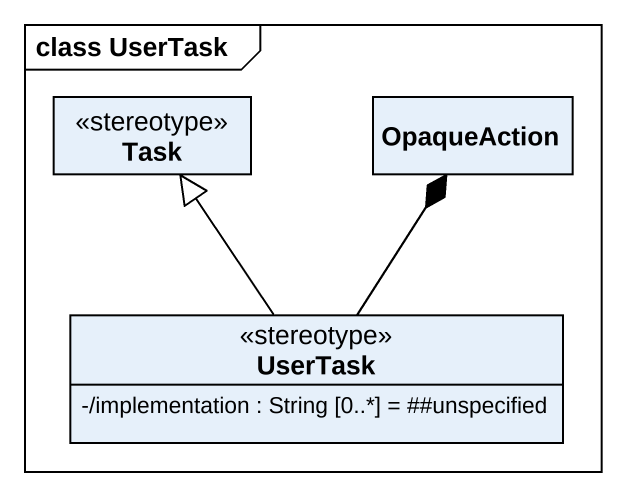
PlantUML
@startuml
mainframe class UserTask
hide circle
hide empty members
skinparam classAttributeIconSize 0
class Task <<stereotype>>
class OpaqueAction
class UserTask <<stereotype>> {
  -/implementation : String [0..*] = ##unspecified
}
UserTask -up-|> Task
UserTask -up-* OpaqueAction
@enduml
